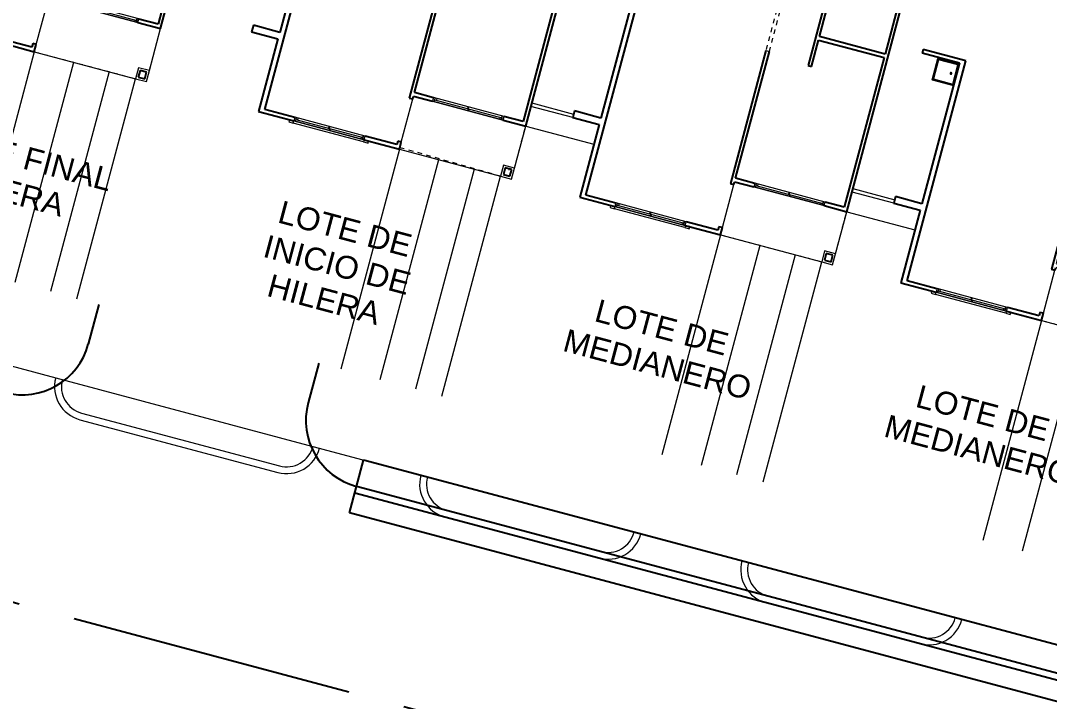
# Model space of a CAD drawing. Header units: metres. Extents: x 689715 to 690980, y 1005284 to 1006835.
# Drawn here: x 690718.75 to 690741.35, y 1005668.57 to 1005683.53 of the extents above; entities that cross this region are included whole.
import ezdxf

# ---------------------------------------------------------------- set-up
doc = ezdxf.new("R2010")
doc.units = ezdxf.units.M
for name, pattern in [('CENTER', [2, 1.25, -0.25, 0.25, -0.25]), ('Dash', [0.006, 0.003, -0.003]), ('Overhead', [0.00396875, 0.00238125, -0.0015875])]:
    doc.linetypes.add(name, pattern=pattern)
for name, color, linetype, lineweight in [('A-AREA', 250, 'Dash', 9), ('A-COLS', 52, 'Continuous', 9), ('A-DETL-GENF', 92, 'Continuous', 9), ('A-DETL-MEDM', 33, 'Continuous', 18), ('A-FLOR', 250, 'Continuous', 9), ('A-GENM', 13, 'Continuous', 9), ('A-GLAZ', 151, 'Continuous', 9), ('A-WALL', 250, 'Continuous', 9), ('G-ANNO-TEXT', 2, 'Continuous', 9), ('P-SANR-FIXT', 250, 'Continuous', 9), ('X1$0$A-FLOR', 250, 'Continuous', 9), ('X2$0$A-FLOR', 250, 'Continuous', 9)]:
    doc.layers.add(name, color=color, linetype=linetype, lineweight=lineweight)
for name, color, linetype in [('A-BLDG', 7, 'Continuous'), ('C-CALLE-ACERA', 8, 'Continuous'), ('CALLES-CENTRO', 2, 'CENTER')]:
    doc.layers.add(name, color=color, linetype=linetype)
doc.styles.add('ARIAL', font='arial.ttf')

# ---------------------------------------------------------------- blocks, each defined once
blk = doc.blocks.new('Window-Sliding - VENTANA DE 1_60 X 1_20-675561-PLANO CLAVE')
at = {"layer": 'A-GLAZ'}
for p, q in [((0.8003658304546725, 0.03999999999999999), (-0.7996341695453272, 0.03999999999999999)), ((-0.7996341695453272, 0.03999999999999999), (-0.7996341695453272, -0.04254999999902379)), ((-0.7996341695453272, 0.04000000000097636), (0.8003658304546725, 0.04000000000097636)), ((-0.7615341697799087, -0.04254999999902379), (-0.7615341697799087, 0.04000000000097636)), ((-0.7615341697799087, 0.04000000000097636), (-0.7615341697799087, -0.04254999999902379)), ((-0.7266091695452884, 0.04000000000097636), (-0.7266091695452884, -0.001274999999028649)), ((-0.02185916954532734, 0.04000000000097636), (-0.02185916954532734, -0.001274999999028649)), ((0.000365830454672653, -0.001274999999028649), (0.000365830454672653, 0.04000000000097636)), ((0.7622658304671645, 0.04000000000097636), (0.7622658304671645, -0.04254999999902379)), ((0.8003658304546725, -0.04254999999902379), (0.8003658304546725, 0.03999999999999999)), ((-0.7996341695453272, -0.04254999999902379), (0.8003658304546725, -0.04254999999902379)), ((-0.7996341695453272, -0.04254999999902379), (0.8003658304546725, -0.04254999999902379)), ((-0.7996341692992297, -0.04254999999902379), (0.8003658304556447, -0.04254999999902379)), ((0.7622658304671645, -0.001274999999028649), (-0.7615341697799086, -0.001274999999028649)), ((0.000365830454672653, -0.001274999999028649), (0.000365830454672653, -0.04254999999902379)), ((0.02259083045467268, -0.04254999999902379), (0.02259083045467268, -0.001274999999028649)), ((0.7273408304547152, -0.04254999999902379), (0.7273408304547152, -0.001274999999028649))]:
    blk.add_line(p, q, dxfattribs=at)
blk = doc.blocks.new('M_MOLDURA SENCILLA PARA VENTANAS - Type 3-V2-PLANO CLAVE')
at = {"layer": 'A-GENM', "lineweight": 18}
for p, q in [((-0.675000000000009, 0.09000000000000012), (-0.7750000000000079, 0.09000000000000012)), ((-0.7750000000000079, 0.09000000000000012), (-0.7750000000000079, 0.04000000000000011)), ((-0.7750000000000079, 0.04000000000000011), (-0.675000000000009, 0.04000000000000011)), ((-0.675000000000009, 0.04000000000000011), (-0.675000000000009, 0.09000000000000012)), ((1.024999999999992, 0.09000000000000012), (0.9249999999999912, 0.09000000000000012)), ((0.9249999999999912, 0.09000000000000012), (0.9249999999999912, 0.04000000000000011)), ((0.926750023263787, 0.04000000000000011), (1.024999999999992, 0.04000000000000011)), ((1.024999999999992, 0.04000000000000011), (1.024999999999992, 0.09000000000000012))]:
    blk.add_line(p, q, dxfattribs=at)
at = {"layer": 'A-GENM'}
blk.add_line((-0.675000000000008, 0.09000000000000001), (0.924999999999992, 0.09000000000000001), dxfattribs=at)
blk = doc.blocks.new('Sink - Utility - 455 mmx455 mm-688411-PLANO CLAVE')
at = {"layer": 'P-SANR-FIXT'}
for p, q in [((0.494128402543429, 0.2444437499999881), (0.006527169486172977, 0.2444437499999881)), ((0.006527169486180016, 0.2436499999999884), (0.4933346525434293, 0.2436499999999884)), ((0.02936875000000625, 0.2174562499999934), (0.006527169486180016, 0.2436499999999884)), ((0.4933346525434293, 0.2436499999999884), (0.4706312500000136, 0.2174562499999934)), ((0.4933346525434293, 0.2436499999999884), (0.4933346525434293, -0.2436500000000057)), ((0.4941284025434291, -0.2444437500000057), (0.4941284025434291, 0.2444437499999881)), ((0.02936875000000625, 0.2174562499999934), (0.02936875000000625, -0.2174562500000077)), ((0.4706312500000136, 0.2174562499999934), (0.02936875000000625, 0.2174562499999934)), ((0.4706312500000136, -0.2174562500000076), (0.4706312500000136, 0.2174562499999934)), ((0.02936875000000625, -0.2174562500000077), (0.006527169486180016, -0.2436500000000057)), ((0.02936875000000625, -0.2174562500000077), (0.4706312500000136, -0.2174562500000077)), ((0.4706312500000136, -0.2174562500000076), (0.4933346525434293, -0.2436500000000057)), ((0.4933346525434293, -0.2436500000000057), (0.006527169486180016, -0.2436500000000057)), ((0.006527169486171747, -0.2444437500000056), (0.4941284025434291, -0.2444437500000056))]:
    blk.add_line(p, q, dxfattribs=at)
for centre, radius, start, end in [((0.1301750000000063, -9.71852056014801e-15), 0.02000000000000002, 90.00000000000084, 269.9999999999999), ((0.1301750000000063, -9.718520560148014e-15), 0.01999999999999999, 89.99999999999997, 269.9999999999994), ((0.1301750000000063, -9.71852056014801e-15), 0.02, 269.9999999999999, 89.99999999999962), ((0.1301750000000063, -9.718520560148014e-15), 0.01999999999999999, 269.9999999999994, 89.9999999999993)]:
    blk.add_arc(centre, radius, start, end, dxfattribs=at)
blk = doc.blocks.new('M_Opening-Door - 1_12 x 2_21 mm-891659-PLANO CLAVE')
at = {"layer": 'A-DETL-GENF', "linetype": 'Overhead'}
for p, q in [((0.5518113432835852, 0.04000000000000224), (-0.5681886567164147, 0.04000000000000224)), ((-0.5681886567164147, -0.03999999999999618), (0.5518113432835852, -0.03999999999999618))]:
    blk.add_line(p, q, dxfattribs=at)
at = {"layer": 'A-DETL-MEDM'}
for p, q in [((-0.5681886567164147, 0.04000000000000224), (-0.5681886567164147, -0.03999999999999618)), ((0.551811343283585, -0.03999999999999618), (0.551811343283585, 0.04000000000000224))]:
    blk.add_line(p, q, dxfattribs=at)
blk = doc.blocks.new('M_Rectangular Column - 25X25-664251-PLANO CLAVE')
at = {"layer": 'A-COLS'}
for p, q in [((0.1250000000000005, 0.1250000000000036), (-0.1249999999999997, 0.1250000000000036)), ((-0.1249999999999997, 0.1250000000000036), (-0.1249999999999997, -0.1249999999999954)), ((0.1250000000000005, -0.1249999999999954), (0.1250000000000005, 0.1250000000000036)), ((-0.1249999999999997, -0.1249999999999954), (0.1250000000000005, -0.1249999999999954))]:
    blk.add_line(p, q, dxfattribs=at)
blk = doc.blocks.new('FRESNO B')
at = {"layer": 'A-AREA', "color": 141}
for p, q in [((7.300000000000029, 5.250000000000014), (7.300000000000029, 6.204096295797683)), ((4.749999999999904, 5.000000000000014), (7.050000000000193, 5.000000000000014))]:
    blk.add_line(p, q, dxfattribs=at)
at = {"layer": 'A-COLS', "color": 141, "lineweight": 25}
for p, q in [((7.250000000000195, 5.200000000000031), (7.100000000000197, 5.200000000000031)), ((7.100000000000197, 5.200000000000031), (7.100000000000197, 5.050000000000026)), ((7.250000000000195, 5.050000000000026), (7.250000000000195, 5.200000000000031)), ((7.100000000000197, 5.050000000000026), (7.250000000000195, 5.050000000000026))]:
    blk.add_line(p, q, dxfattribs=at)
at = {"layer": 'A-FLOR', "color": 141}
for p, q in [((-1.953992523340276e-13, 6.730000000000018), (0.9499999999999424, 6.730000000000004)), ((0.9499999999999424, 6.65000000000002), (-7.460698725481052e-14, 6.65000000000002)), ((-8.881784197001252e-14, 5.249999999999986), (-8.881784197001252e-14, 6.204096295797726)), ((-7.460698725481052e-14, 6.204096295797697), (1.549999999999887, 6.204096295797697)), ((4.749999999999897, 6.140048147898852), (4.669999999999934, 6.140048147898852)), ((4.749999999999897, 5.162048147898858), (4.749999999999897, 6.140048147898852)), ((7.300000000000029, 5.250000000000014), (7.300000000000029, 6.204096295797683)), ((4.749999999999904, 5.000000000000028), (7.050000000000193, 5.000000000000028))]:
    blk.add_line(p, q, dxfattribs=at)
at = {"layer": 'A-WALL', "color": 141, "lineweight": 25}
for p, q in [((7.220000000000038, 13.17000000000003), (7.220000000000031, 9.766811193653396)), ((-7.460698725481052e-14, 6.204096295797697), (-6.750155989720952e-14, 12.53000000000002)), ((7.300000000000029, 6.204096295797683), (7.300000000000043, 12.52999999999977)), ((5.649999999999924, 10.36681119365342), (5.649999999999959, 9.086811193653418)), ((5.729999999999965, 9.766811193653396), (5.729999999999965, 10.36681119365342)), ((1.669999999999892, 10.08000000000003), (0.6999999999999922, 10.08000000000003)), ((0.6999999999999922, 10.08000000000003), (0.6999999999999922, 10.00000000000003)), ((0.6999999999999922, 10.00000000000003), (1.549999999999894, 10.00000000000003)), ((1.549999999999894, 10.00000000000003), (1.549999999999887, 6.800000000000026)), ((1.669999999999892, 5.080000000000027), (1.669999999999892, 10.08000000000003)), ((7.220000000000038, 9.766811193653396), (5.729999999999965, 9.766811193653396)), ((5.729999999999958, 9.086811193653418), (5.729999999999965, 9.686811193653412)), ((5.729999999999965, 9.686811193653412), (7.220000000000031, 9.686811193653398)), ((7.220000000000031, 9.686811193653398), (7.220000000000031, 6.284096295797681)), ((4.669999999999913, 9.166811193653416), (4.669999999999906, 6.142048147898862)), ((4.749999999999904, 6.284096295797681), (4.749999999999911, 9.166811193653416)), ((5.649999999999959, 9.086811193653418), (5.729999999999958, 9.086811193653418)), ((1.549999999999887, 6.800000000000026), (0.9499999999999424, 6.800000000000026)), ((0.9499999999999424, 6.800000000000026), (0.9499999999999424, 6.65000000000002)), ((0.9499999999999424, 6.65000000000002), (1.549999999999887, 6.65000000000002)), ((1.549999999999887, 6.65000000000002), (1.549999999999887, 5.000000000000014)), ((4.669999999999906, 6.142048147898862), (4.749999999999904, 6.142048147898862)), ((5.184999999999992, 6.284096295797681), (4.749999999999904, 6.284096295797681)), ((4.749999999999904, 6.204096295797697), (5.184999999999992, 6.204096295797697)), ((4.749999999999904, 6.142048147898862), (4.749999999999904, 6.204096295797697)), ((7.220000000000031, 6.284096295797681), (6.784999999999986, 6.284096295797681)), ((6.784999999999986, 6.204096295797683), (7.300000000000029, 6.204096295797683)), ((1.549999999999887, 5.000000000000014), (2.349999999999884, 5.000000000000014)), ((2.349999999999884, 5.080000000000027), (1.669999999999892, 5.080000000000027)), ((4.669999999999906, 5.080000000000027), (3.949999999999886, 5.080000000000027)), ((3.949999999999886, 5.000000000000014), (4.749999999999904, 5.000000000000014)), ((4.669999999999906, 5.162048147898858), (4.669999999999906, 5.080000000000027)), ((4.749999999999904, 5.162048147898858), (4.669999999999906, 5.162048147898858)), ((4.749999999999904, 5.000000000000014), (4.749999999999904, 5.162048147898858))]:
    blk.add_line(p, q, dxfattribs=at)
at = {"layer": 'X1$0$A-FLOR', "color": 141}
for p, q in [((0.4999999999998082, -1.800000000000168), (7.79999999999988, -1.800000000000182)), ((0.4999999999998046, -2.40000000000002), (3.999999999999904, -2.400000000000034)), ((0.4999999999998046, -2.550000000000026), (3.999999999999904, -2.550000000000026))]:
    blk.add_line(p, q, dxfattribs=at)
for centre, radius, start, end in [((3.999999999999904, -1.800000000000026), 0.75, 270, 0), ((3.999999999999904, -1.800000000000026), 0.6, 270, 0), ((7.799999999999873, -1.800000000000054), 0.75, 180, 270.0000000000002), ((7.799999999999873, -1.800000000000054), 0.6, 180, 270.0000000000002)]:
    blk.add_arc(centre, radius, start, end, dxfattribs=at)
at = {"layer": 'X2$0$A-FLOR', "color": 141}
for p, q in [((4.749999999999908, 5.000000000000014), (4.749999999999908, -1.4210854715202e-14)), ((5.649999999999949, -1.4210854715202e-14), (5.649999999999949, 5.000000000000014)), ((6.450000000000038, 5.000000000000014), (6.450000000000038, -1.4210854715202e-14)), ((7.050000000000033, -1.4210854715202e-14), (7.050000000000033, 5.000000000000014))]:
    blk.add_line(p, q, dxfattribs=at)
at = {"layer": 'A-COLS', "color": 141}
blk.add_blockref('M_Rectangular Column - 25X25-664251-PLANO CLAVE', (7.175000000000193, 5.125000000000014), dxfattribs=at)
at = {"layer": 'A-GENM', "color": 141}
for name, p, rotation in [('M_Opening-Door - 1_12 x 2_21 mm-891659-PLANO CLAVE', (4.709999999999912, 9.734999850369832), 89.99999999999993), ('M_MOLDURA SENCILLA PARA VENTANAS - Type 3-V2-PLANO CLAVE', (3.27675002326367, 5.04000000000002), 180)]:
    blk.add_blockref(name, p, dxfattribs=dict(at, rotation=rotation))
at = {"layer": 'A-GLAZ', "color": 141, "rotation": 180}
for p in [(5.985365830454658, 6.244096295797689), (3.150365830454557, 5.04000000000002)]:
    blk.add_blockref('Window-Sliding - VENTANA DE 1_60 X 1_20-675561-PLANO CLAVE', p, dxfattribs=at)
at = {"layer": 'P-SANR-FIXT', "color": 141, "rotation": 180}
blk.add_blockref('Sink - Utility - 455 mmx455 mm-688411-PLANO CLAVE', (1.556527169486078, 9.730000000000032), dxfattribs=at)
at = {"layer": 'G-ANNO-TEXT', "color": 141, "char_height": 0.5, "attachment_point": 1, "style": 'ARIAL'}
for s, insert, width in [('LOTE DE ', (2.534416308166673, 2.953583899203593), 3.142615), ('MEDIANERO', (2.031707974833342, 2.143297440870256), 4.168774999999999)]:
    blk.add_mtext(s, dxfattribs=dict(at, insert=insert, width=width))
blk = doc.blocks.new('M_MOLDURA SENCILLA PARA VENTANAS - Type 3-V10-PLANO CLAVE')
at = {"layer": 'A-GENM', "lineweight": 18}
for p, q in [((-0.6750000000000111, 0.09000000000000012), (-0.7750000000000058, 0.09000000000000012)), ((-0.7750000000000058, 0.09000000000000012), (-0.7750000000000058, 0.04000000000000011)), ((-0.7750000000000058, 0.04000000000000011), (-0.6750000000000111, 0.04000000000000011)), ((-0.6750000000000111, 0.04000000000000011), (-0.6750000000000111, 0.09000000000000012)), ((1.024999999999992, 0.09000000000000012), (0.9249999999999889, 0.09000000000000012)), ((0.9249999999999889, 0.09000000000000012), (0.9249999999999889, 0.04000000000000011)), ((0.9249999999999889, 0.04000000000000011), (1.024999999999992, 0.04000000000000011)), ((1.024999999999992, 0.04000000000000011), (1.024999999999992, 0.09000000000000012))]:
    blk.add_line(p, q, dxfattribs=at)
at = {"layer": 'A-GENM'}
blk.add_line((-0.675000000000008, 0.09000000000000001), (0.924999999999992, 0.09000000000000001), dxfattribs=at)
blk = doc.blocks.new('FRESNO A')
at = {"layer": 'A-COLS'}
h = blk.add_hatch(dxfattribs=at)
h.set_pattern_fill('FP_2', color=141, style=0, pattern_type=2)
h.set_pattern_definition([(49.99999999999999, (-60.87647028818293, 7.224945734754492), (0.4556770199074901, -0.04034170953528002), [0.048, -0.524]), (355, (-60.87647028818293, 7.224945734754492), (-0.08772022844793115, 0.4774622095213848), [0.038, -0.419]), (100.451, (-60.83847028818293, 7.221945734754492), (0.3676563626281205, 0.4379563894031687), [0.04, -0.445]), (46.184, (-60.87647028818293, 7.351945734754494), (0.6776120746636465, -0.1055219231725278), [0.071, -0.7859999999999999]), (96.63599999999998, (-60.82047028818293, 7.342945734754494), (0.5934750727977501, 0.618727999986832), [0.06099999999999998, -0.6679999999999996]), (351.184, (-60.87647028818293, 7.351945734754494), (0.5937771062446777, 0.6183015025856697), [0.057, -0.629]), (21, (-60.81347028818293, 7.319945734754491), (0.3789860528217545, -0.256200257155582), [0.048, -0.524]), (326, (-60.81347028818293, 7.319945734754491), (0.1547564319647091, 0.4601254685034858), [0.038, -0.419]), (71.45100000000001, (-60.78147028818293, 7.29894573475449), (0.5338849710407494, 0.2048019474927379), [0.04, -0.445]), (37.50000000000001, (-60.87647028818293, 7.224945734754492), (0.007874588010895286, 0.2114993873836487), [0.008, -0.406, 0.008, -0.417, -0.421]), (37.50000000000001, (-60.87647028818293, 7.224945734754492), (0.007874588010895286, 0.2114993873836487), [-0.8390000000000001, 0.008, -0.412]), (7.499999999999999, (-60.87647028818293, 7.224945734754492), (0.1666766369180628, 0.2509021695914251), [0.008, -0.234, 0.008, -0.396, -0.16]), (7.499999999999999, (-60.87647028818293, 7.224945734754492), (0.1666766369180628, 0.2509021695914251), [-0.647, 0.008, -0.152]), (327.5, (-61.01847028818293, 7.224945734754492), (0.3392980184879484, -0.01458953906577559), [0.008, -0.15, 0.008, -0.487, -0.657]), (327.5, (-61.01847028818293, 7.224945734754492), (0.3392980184879484, -0.01458953906577559), [-0.654, 0.008, -0.649]), (317.5, (-61.08147028818293, 7.224945734754492), (0.3702240791281796, 0.06358562128100498), [0.008, -0.198, 0.008, -0.321, -0.467]), (317.5, (-61.08147028818293, 7.224945734754492), (0.3702240791281796, 0.06358562128100498), [-0.535, 0.008, -0.458])])
h.paths.add_polyline_path([(7.100000000000065, 5.050000000000033), (7.250000000000085, 5.050000000000033), (7.250000000000085, 5.200000000000031), (7.100000000000065, 5.200000000000031), (7.100000000000065, 5.05739130434803)], flags=0)
at = {"layer": 'A-AREA', "color": 141}
for p, q in [((7.299999999999997, 5.250000000000036), (7.299999999999997, 6.204096295797761)), ((4.749999999999915, 5.039382239382341), (7.049999999999997, 5.003861003861097))]:
    blk.add_line(p, q, dxfattribs=at)
at = {"layer": 'A-COLS', "color": 141, "lineweight": 25}
for p, q in [((7.25, 5.200000000000038), (7.099999999999994, 5.200000000000038)), ((7.099999999999994, 5.200000000000038), (7.099999999999994, 5.050000000000033)), ((7.25, 5.050000000000033), (7.25, 5.200000000000038)), ((7.099999999999994, 5.050000000000033), (7.25, 5.050000000000033))]:
    blk.add_line(p, q, dxfattribs=at)
at = {"layer": 'A-FLOR', "color": 141}
for p, q in [((4.749999999999915, 5.160048147898884), (4.749999999999915, 6.140048147898938)), ((7.299999999999898, 5.250000000000036), (7.299999999999898, 6.204096295797775)), ((4.749999999999915, 5.000000000000099), (7.049999999999997, 5.000000000000099))]:
    blk.add_line(p, q, dxfattribs=at)
at = {"layer": 'A-WALL', "color": 141, "lineweight": 25}
for p, q in [((7.299999999999912, 6.204096295797761), (7.299999999999912, 12.53000000000015)), ((1.549999999999855, 10.96000000000008), (1.549999999999855, 6.800000000000097)), ((1.66999999999986, 5.080000000000098), (1.66999999999986, 10.08000000000008)), ((7.219999999999914, 9.686811193653476), (7.219999999999914, 6.28409629579776)), ((4.669999999999916, 9.166811193653494), (4.669999999999916, 6.140048147898931)), ((4.749999999999915, 6.284096295797767), (4.749999999999915, 9.166811193653494)), ((1.549999999999855, 6.800000000000097), (0.9499999999998607, 6.800000000000104)), ((0.9499999999998607, 6.800000000000104), (0.9499999999998607, 6.650000000000098)), ((0.9499999999998607, 6.650000000000098), (1.549999999999855, 6.650000000000098)), ((1.549999999999855, 6.650000000000098), (1.549999999999855, 5.000000000000099)), ((4.669999999999916, 6.140048147898931), (4.749999999999915, 6.140048147898931)), ((5.184999999999917, 6.284096295797767), (4.749999999999915, 6.284096295797767)), ((4.749999999999915, 6.204096295797761), (5.184999999999917, 6.204096295797761)), ((4.749999999999915, 6.140048147898931), (4.749999999999915, 6.204096295797768)), ((7.219999999999914, 6.28409629579776), (6.784999999999926, 6.28409629579776)), ((6.784999999999926, 6.204096295797761), (7.299999999999912, 6.204096295797761)), ((1.549999999999855, 5.000000000000099), (2.349999999999866, 5.000000000000099)), ((2.349999999999866, 5.080000000000098), (1.66999999999986, 5.080000000000098)), ((4.669999999999916, 5.080000000000098), (3.949999999999861, 5.080000000000098)), ((3.949999999999861, 5.000000000000099), (4.749999999999915, 5.000000000000099)), ((4.669999999999916, 5.160048147898941), (4.669999999999916, 5.080000000000098)), ((4.749999999999915, 5.160048147898941), (4.669999999999916, 5.160048147898941)), ((4.749999999999915, 5.000000000000099), (4.749999999999915, 5.160048147898941))]:
    blk.add_line(p, q, dxfattribs=at)
at = {"layer": 'X1$0$A-FLOR', "color": 141}
for p, q in [((4.749999999999901, 5.000000000000007), (4.749999999999901, -2.131628207280301e-14)), ((5.649999999999892, -2.131628207280301e-14), (5.649999999999892, 5.000000000000007)), ((6.449999999999989, 5.000000000000014), (6.449999999999989, -7.105427357601002e-15)), ((7.049999999999983, -7.105427357601002e-15), (7.049999999999983, 5.000000000000014)), ((-1.250000000000242, -1.800000000000004), (7.800000000000026, -1.800000000000011)), ((-0.5000000000002416, -2.40000000000002), (3.999999999999943, -2.400000000000013)), ((-0.5000000000002416, -2.550000000000018), (3.999999999999943, -2.550000000000011))]:
    blk.add_line(p, q, dxfattribs=at)
for centre, radius, start, end in [((3.999999999999943, -1.800000000000061), 0.75, 270, 0), ((3.999999999999943, -1.800000000000061), 0.6, 270, 0), ((7.800000000000026, -1.800000000000075), 0.75, 180, 270), ((7.800000000000026, -1.800000000000075), 0.6, 180, 270)]:
    blk.add_arc(centre, radius, start, end, dxfattribs=at)
at = {"layer": 'A-COLS', "color": 141}
blk.add_blockref('M_Rectangular Column - 25X25-664251-PLANO CLAVE', (7.174999999999997, 5.125000000000028), dxfattribs=at)
at = {"layer": 'A-GENM', "color": 141, "rotation": 180}
blk.add_blockref('M_MOLDURA SENCILLA PARA VENTANAS - Type 3-V10-PLANO CLAVE', (3.274999999999849, 5.040000000000099), dxfattribs=at)
at = {"layer": 'A-GLAZ', "color": 141, "rotation": 180}
for p in [(5.985365830454597, 6.24409629579776), (3.150365830454533, 5.040000000000099)]:
    blk.add_blockref('Window-Sliding - VENTANA DE 1_60 X 1_20-675561-PLANO CLAVE', p, dxfattribs=at)
at = {"layer": 'G-ANNO-TEXT', "color": 141, "char_height": 0.5, "attachment_point": 1, "style": 'ARIAL'}
for s, insert, width in [('LOTE DE ', (2.55483552264559, 3.253583899203583), 3.142615), ('INICIO DE ', (2.435773022645591, 2.443297440870246), 3.447256249999999), ('HILERA', (2.740043855978925, 1.633010982536909), 2.501265)]:
    blk.add_mtext(s, dxfattribs=dict(at, insert=insert, width=width))
blk = doc.blocks.new('FRESNO C')
at = {"layer": 'A-AREA', "color": 141}
for p, q in [((7.300000000000068, 5.250000000000028), (7.300000000000068, 6.204096295797683)), ((4.749999999999972, 5.000000000000014), (7.050000000000239, 5.000000000000014))]:
    blk.add_line(p, q, dxfattribs=at)
at = {"layer": 'A-COLS', "color": 141, "lineweight": 25}
for p, q in [((7.250000000000242, 5.200000000000031), (7.10000000000025, 5.200000000000031)), ((7.10000000000025, 5.200000000000031), (7.10000000000025, 5.050000000000026)), ((7.250000000000242, 5.050000000000026), (7.250000000000242, 5.200000000000031)), ((7.10000000000025, 5.050000000000026), (7.250000000000242, 5.050000000000026))]:
    blk.add_line(p, q, dxfattribs=at)
at = {"layer": 'A-FLOR', "color": 141}
for p, q in [((4.749999999999972, 5.162048147898872), (4.749999999999972, 6.142048147898862)), ((7.300000000000068, 5.250000000000028), (7.300000000000068, 6.204096295797683)), ((4.749999999999986, 5.000000000000028), (7.050000000000239, 5.000000000000028))]:
    blk.add_line(p, q, dxfattribs=at)
at = {"layer": 'A-WALL', "color": 141, "lineweight": 25}
for p, q in [((7.300000000000068, 6.204096295797683), (7.300000000000068, 13.25000000000001)), ((7.220000000000084, 9.686811193653398), (7.220000000000056, 6.284096295797681)), ((7.220000000000056, 6.284096295797681), (6.785000000000025, 6.284096295797681)), ((6.785000000000025, 6.204096295797683), (7.300000000000068, 6.204096295797683)), ((4.669999999999987, 5.080000000000027), (3.949999999999932, 5.080000000000027)), ((3.949999999999932, 5.000000000000028), (4.749999999999972, 5.000000000000028)), ((4.669999999999987, 5.162048147898858), (4.669999999999987, 5.080000000000027)), ((4.749999999999972, 5.162048147898858), (4.669999999999987, 5.162048147898858)), ((4.749999999999972, 5.000000000000028), (4.749999999999972, 5.162048147898858))]:
    blk.add_line(p, q, dxfattribs=at)
at = {"layer": 'X1$0$A-FLOR', "color": 141}
for p, q in [((4.749999999999815, 5.000000000000014), (4.749999999999815, -1.4210854715202e-14)), ((5.649999999999821, -1.4210854715202e-14), (5.649999999999807, 5.000000000000014)), ((6.449999999999903, 5.000000000000014), (6.449999999999918, -1.4210854715202e-14)), ((7.049999999999898, -1.4210854715202e-14), (7.049999999999898, 5.000000000000014)), ((0.49999999999973, -1.80000000000004), (7.049999999999898, -1.800000000000026))]:
    blk.add_line(p, q, dxfattribs=at)
for radius in [0.75, 0.6]:
    blk.add_arc((7.799999999999898, -1.80000000000004), radius, 180, 270, dxfattribs=at)
at = {"layer": 'A-COLS', "color": 141}
blk.add_blockref('M_Rectangular Column - 25X25-664251-PLANO CLAVE', (7.175000000000239, 5.125000000000014), dxfattribs=at)
at = {"layer": 'A-GLAZ', "color": 141, "rotation": 180}
blk.add_blockref('Window-Sliding - VENTANA DE 1_60 X 1_20-675561-PLANO CLAVE', (5.985365830454697, 6.244096295797689), dxfattribs=at)
at = {"layer": 'G-ANNO-TEXT', "color": 141, "char_height": 0.5, "attachment_point": 1, "style": 'ARIAL'}
for s, insert, width in [('LOTE DE FINAL ', (1.9567540048578, 2.953583899203593), 5.2911375), ('DE HILERA', (2.552066504857791, 2.143297440870256), 3.655695000000001)]:
    blk.add_mtext(s, dxfattribs=dict(at, insert=insert, width=width))

msp = doc.modelspace()

# ---------------------------------------------------------------- linework, layer by layer
at = {"layer": 'C-CALLE-ACERA', "linetype": 'Continuous', "ltscale": 5}
for p, q in [((690720.469801883, 1005677.289953182), (690720.2378678017, 1005676.420355174)), ((690725.3009194819, 1005676.001425827), (690725.0689854, 1005675.131827816)), ((690777.8827217113, 1005660.11419629), (690726.2863857568, 1005673.875668445)), ((690777.7280984282, 1005659.534462178), (690726.1317624735, 1005673.295934332)), ((690777.6894426076, 1005659.38952865), (690726.0931066528, 1005673.151000804)), ((690777.5734751457, 1005658.954728066), (690725.9771391907, 1005672.71620022))]:
    msp.add_line(p, q, dxfattribs=at)
at = {"layer": 'C-CALLE-ACERA', "linetype": 'Continuous', "ltscale": 5, "flags": 128}
msp.add_lwpolyline([(690725.9771391907, 1005672.71620022), (690726.2863857568, 1005673.875668445)], dxfattribs=at)
at = {"layer": 'C-CALLE-ACERA', "linetype": 'Continuous', "ltscale": 5}
for centre, radius, start, end in [((690718.788532522, 1005676.80691338), 1.499999999977094, 255.0660436400153, 345.0660436335704), ((690726.5183206798, 1005674.74526961), 1.500000000059576, 165.0660436400153, 255.0660436335704)]:
    msp.add_arc(centre, radius, start, end, dxfattribs=at)
at = {"layer": 'CALLES-CENTRO', "linetype": 'CENTER', "ltscale": 5, "flags": 128}
msp.add_lwpolyline([(690661.9517737363, 1005685.859832838), (690787.7057648343, 1005652.319465773), (690909.7198456922, 1005619.776585636)], dxfattribs=at)

# ---------------------------------------------------------------- block references
at = {"layer": 'A-BLDG'}
for name, p, rotation in [('FRESNO C', (690713.1748151525, 1005679.235632645), 345.066691336882), ('FRESNO A', (690721.1944703665, 1005677.096677239), 345.066691336882), ('FRESNO B', (690728.2479020611, 1005675.2154273), 345.0663971945302), ('FRESNO B', (690735.3013337554, 1005673.33417736), 345.0663971945302)]:
    msp.add_blockref(name, p, dxfattribs=dict(at, rotation=rotation))

doc.saveas('drawing.dxf')
